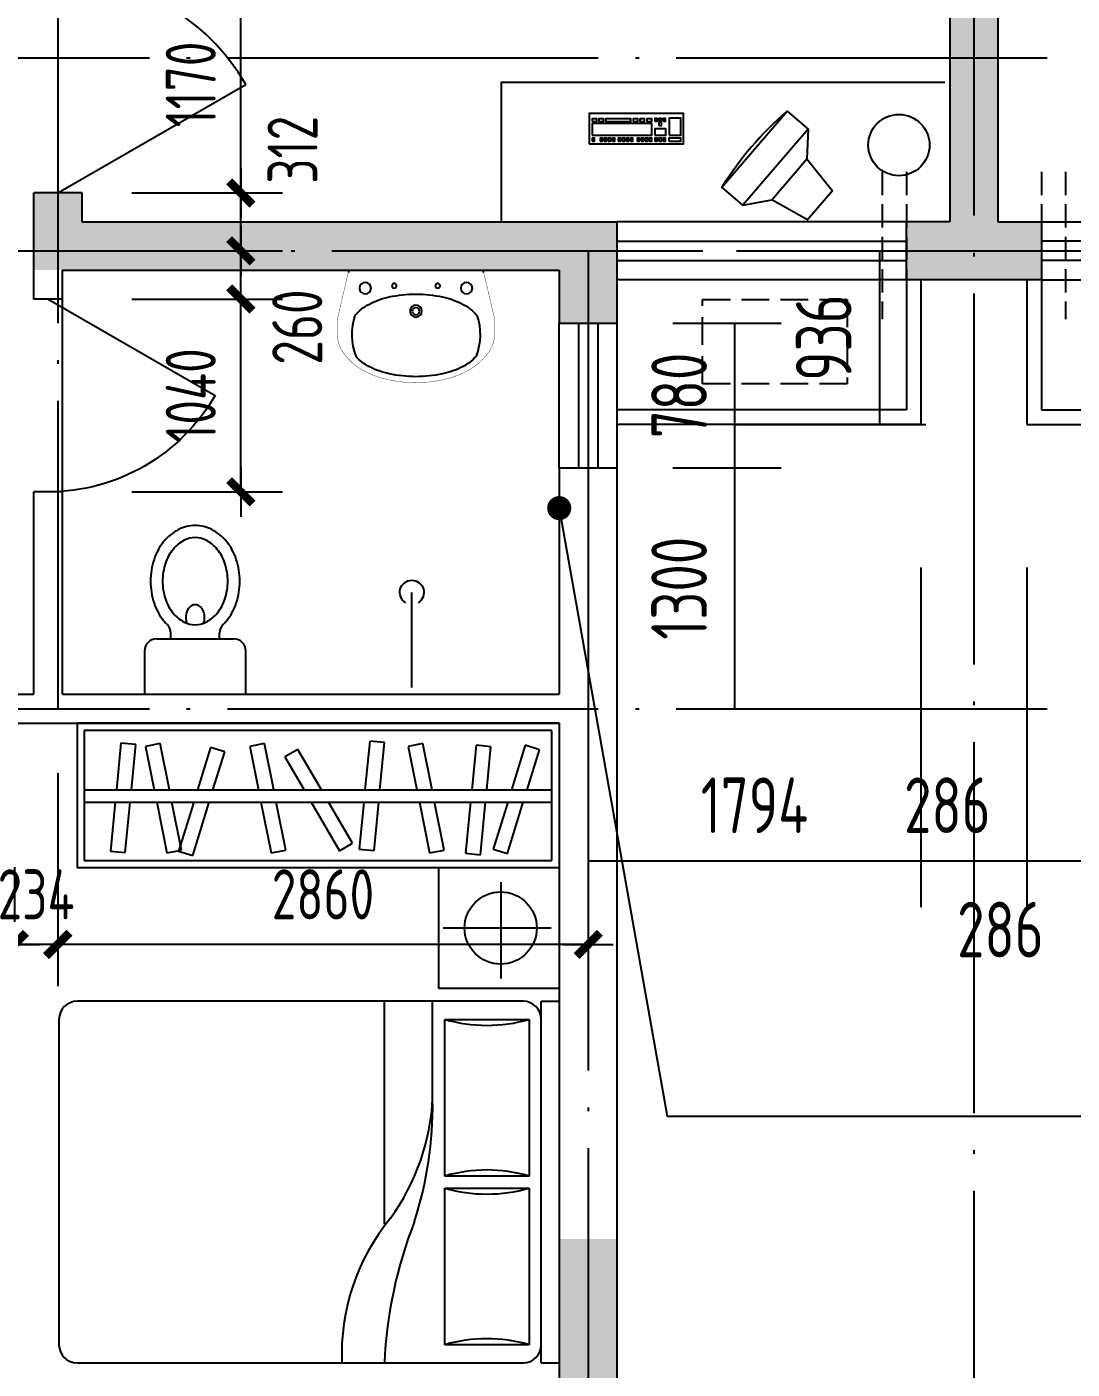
# Model space of a CAD drawing. Extents: x -726032 to 135930, y -151624 to 587044.
# Drawn here: x -694251 to -688614, y 497191 to 504430 of the extents above; entities that cross this region are included whole.
import ezdxf
from ezdxf.enums import TextEntityAlignment as Align

# ---------------------------------------------------------------- set-up
doc = ezdxf.new("R2010")
doc.units = 0
doc.header["$LTSCALE"] = 1000
doc.header["$MEASUREMENT"] = 0
doc.linetypes.add('DASH', pattern=[0.35, 0.25, -0.1])
doc.linetypes.add('DOTE', pattern=[2.42, 2, -0.2, 0.02, -0.2])
doc.layers.get('0').update_dxf_attribs({"linetype": 'CONTINUOUS'})
doc.layers.get('DEFPOINTS').update_dxf_attribs({"color": 1, "linetype": 'CONTINUOUS'})
for name, color, linetype in [('COLUMN', 170, 'CONTINUOUS'), ('DOTE', 8, 'DOTE'), ('GROUND', 45, 'CONTINUOUS'), ('LVTRY', 6, 'CONTINUOUS'), ('PUB_DIM', 245, 'CONTINUOUS'), ('ROOF', 4, 'CONTINUOUS'), ('WALL', 255, 'CONTINUOUS'), ('WINDOW', 155, 'CONTINUOUS'), ('WINDOW_TEXT', 7, 'CONTINUOUS'), ('家具', 252, 'CONTINUOUS'), ('引线', 213, 'CONTINUOUS'), ('空调', 245, 'CONTINUOUS')]:
    doc.layers.add(name, color=color, linetype=linetype)
doc.styles.add('DIM_FONT', font='isocp.shx', dxfattribs={"width": 0.8})
doc.styles.add('SIMPLEX', font='SIMPLEX.SHX')
doc.dimstyles.new('DIMA', dxfattribs={"dimtxt": 300, "dimasz": 1, "dimexe": 250, "dimexo": 300, "dimgap": 150, "dimtad": 1, "dimdec": 0, "dimzin": 0, "dimdsep": 46, "dimtxsty": 'DIM_FONT', "dimcen": 0.09, "dimse1": 1, "dimclrt": 142, "dimadec": 0, "dimazin": 0, "dimtfac": 1, "dimtdec": 0, "dimtix": 1, "dimtmove": 2, "dimatfit": 3, "dimfxl": 1, "dimtolj": 1, "dimtzin": 0, "dimarcsym": 0})
doc.dimstyles.new('DIMB', dxfattribs={"dimtxt": 300, "dimasz": 1, "dimexe": 250, "dimexo": 300, "dimgap": 150, "dimtad": 1, "dimdec": 0, "dimzin": 0, "dimdsep": 46, "dimtxsty": 'DIM_FONT', "dimcen": 0.09, "dimse2": 1, "dimclrt": 142, "dimadec": 0, "dimazin": 0, "dimtfac": 1, "dimtdec": 0, "dimtix": 1, "dimtmove": 2, "dimatfit": 3, "dimfxl": 1, "dimtolj": 1, "dimtzin": 0, "dimarcsym": 0})
doc.dimstyles.new('DIMN', dxfattribs={"dimtxt": 300, "dimasz": 1, "dimexe": 250, "dimexo": 300, "dimgap": 150, "dimtad": 1, "dimdec": 0, "dimzin": 0, "dimdsep": 46, "dimtxsty": 'DIM_FONT', "dimcen": 0.09, "dimclrt": 142, "dimadec": 0, "dimazin": 0, "dimtfac": 1, "dimtdec": 0, "dimtix": 1, "dimtmove": 2, "dimatfit": 3, "dimfxl": 1, "dimtolj": 1, "dimtzin": 0, "dimarcsym": 0})

# ---------------------------------------------------------------- blocks, each defined once
blk = doc.blocks.new('*D2269')
at = {"layer": 'DEFPOINTS', "color": 0, "transparency": 16777216}
for p in [(-689143.9, 501813.5), (-688857.9, 501813.5), (-688857.9, 499932)]:
    blk.add_point(p, dxfattribs=at)
at = {"layer": 'PUB_DIM', "color": 0, "lineweight": -2, "transparency": 16777216}
for p, q in [((-688857.9, 501513.5), (-688857.9, 499682)), ((-689144.9, 499932), (-689145.9, 499932)), ((-689143.9, 499932), (-688857.9, 499932)), ((-688856.9, 499932), (-688855.9, 499932))]:
    blk.add_line(p, q, dxfattribs=at)
at = {"layer": 'PUB_DIM', "color": 0, "transparency": 16777216}
for points in [[(-689144.9, 499932.2), (-689144.9, 499931.9), (-689143.9, 499932)], [(-688856.9, 499932.2), (-688856.9, 499931.9), (-688857.9, 499932)]]:
    blk.add_solid(points, dxfattribs=at)
at = {"layer": 'PUB_DIM', "color": 142, "transparency": 16777216, "insert": (-689000.9, 499561.5), "char_height": 300, "attachment_point": 5, "style": 'DIM_FONT'}
blk.add_mtext('\\A1;286', dxfattribs=at)
blk = doc.blocks.new('*D1036')
at = {"layer": 'DEFPOINTS', "color": 0, "transparency": 16777216}
for p in [(-688857.9, 501813.5), (-687063.9, 501813.5), (-687063.9, 499932)]:
    blk.add_point(p, dxfattribs=at)
at = {"layer": 'PUB_DIM', "color": 0, "lineweight": -2, "transparency": 16777216}
for p, q in [((-688857.9, 501513.5), (-688857.9, 499682)), ((-687063.9, 501513.5), (-687063.9, 499682)), ((-688856.9, 499932), (-687064.9, 499932))]:
    blk.add_line(p, q, dxfattribs=at)
at = {"layer": 'PUB_DIM', "color": 0, "transparency": 16777216}
for points in [[(-688856.9, 499932.2), (-688856.9, 499931.9), (-688857.9, 499932)], [(-687064.9, 499932.2), (-687064.9, 499931.9), (-687063.9, 499932)]]:
    blk.add_solid(points, dxfattribs=at)
at = {"layer": 'PUB_DIM', "color": 142, "transparency": 16777216, "insert": (-687960.9, 500232), "char_height": 300, "attachment_point": 5, "style": 'DIM_FONT'}
blk.add_mtext('\\A1;1794', dxfattribs=at)
blk = doc.blocks.new('*D3729')
at = {"layer": 'DEFPOINTS', "color": 0, "transparency": 16777216}
for p in [(-689429.9, 501813.5), (-689143.9, 501813.5), (-689143.9, 499932)]:
    blk.add_point(p, dxfattribs=at)
at = {"layer": 'PUB_DIM', "color": 0, "lineweight": -2, "transparency": 16777216}
for p, q in [((-689429.9, 501513.5), (-689429.9, 499682)), ((-689430.9, 499932), (-689431.9, 499932)), ((-689429.9, 499932), (-689143.9, 499932)), ((-689142.9, 499932), (-689141.9, 499932))]:
    blk.add_line(p, q, dxfattribs=at)
at = {"layer": 'PUB_DIM', "color": 0, "transparency": 16777216}
for points in [[(-689430.9, 499932.2), (-689430.9, 499931.9), (-689429.9, 499932)], [(-689142.9, 499932.2), (-689142.9, 499931.9), (-689143.9, 499932)]]:
    blk.add_solid(points, dxfattribs=at)
at = {"layer": 'PUB_DIM', "color": 142, "transparency": 16777216, "insert": (-689286.9, 500232.1), "char_height": 300, "attachment_point": 5, "style": 'DIM_FONT'}
blk.add_mtext('\\A1;286', dxfattribs=at)
blk = doc.blocks.new('_DBLK')
blk.add_line((-0.5, 0), (0, -0.866))
blk.add_arc((-0.5, 0), 1, 300, 0)
at = {"layer": 'WINDOW_TEXT', "style": 'SIMPLEX', "flags": 9}
blk.add_attdef('A', text='', height=1, dxfattribs=at).set_placement((0, 1.5), align=Align.MIDDLE)
blk = doc.blocks.new('_DIMX')
blk.add_line((-150, 0), (150, 0))
at = {"const_width": 50}
blk.add_lwpolyline([(-70, -70), (70, 70)], dxfattribs=at)
blk = doc.blocks.new('*D2271')
at = {"layer": 'DEFPOINTS', "color": 0, "transparency": 16777216}
for p in [(-693953.9, 503222.4), (-693096.7, 503222.4), (-693953.9, 502962.4)]:
    blk.add_point(p, dxfattribs=at)
at = {"layer": 'PUB_DIM', "color": 0, "lineweight": -2, "transparency": 16777216}
for p, q in [((-693683.9, 503222.4), (-692871.7, 503222.4)), ((-693096.7, 503223.3), (-693096.7, 503224.2)), ((-693096.7, 502962.4), (-693096.7, 503222.4)), ((-693096.7, 502961.5), (-693096.7, 502960.6))]:
    blk.add_line(p, q, dxfattribs=at)
at = {"layer": 'PUB_DIM', "color": 0, "lineweight": -2, "transparency": 16777216, "xscale": 0.9, "yscale": 0.9, "zscale": 0.9}
for p, rotation in [((-693096.7, 503222.4), 270), ((-693096.7, 502962.4), 90)]:
    blk.add_blockref('_DIMX', p, dxfattribs=dict(at, rotation=rotation))
at = {"layer": 'PUB_DIM', "color": 142, "transparency": 16777216, "insert": (-692792.5, 502811.1), "char_height": 270, "attachment_point": 5, "rotation": 90, "style": 'DIM_FONT'}
blk.add_mtext('\\A1;260', dxfattribs=at)
blk = doc.blocks.new('*D2272')
at = {"layer": 'DEFPOINTS', "color": 0, "transparency": 16777216}
for p in [(-693953.9, 503534.4), (-693096.7, 503534.4), (-693953.9, 503222.4)]:
    blk.add_point(p, dxfattribs=at)
at = {"layer": 'PUB_DIM', "color": 0, "lineweight": -2, "transparency": 16777216}
for p, q in [((-693683.9, 503534.4), (-692871.7, 503534.4)), ((-693096.7, 503223.3), (-693096.7, 503533.5))]:
    blk.add_line(p, q, dxfattribs=at)
at = {"layer": 'PUB_DIM', "color": 0, "lineweight": -2, "transparency": 16777216, "xscale": 0.9, "yscale": 0.9, "zscale": 0.9}
for p, rotation in [((-693096.7, 503534.4), 90), ((-693096.7, 503222.4), 270)]:
    blk.add_blockref('_DIMX', p, dxfattribs=dict(at, rotation=rotation))
at = {"layer": 'PUB_DIM', "color": 142, "transparency": 16777216, "insert": (-692818, 503767.3), "char_height": 270, "attachment_point": 5, "rotation": 90, "style": 'DIM_FONT'}
blk.add_mtext('\\A1;312', dxfattribs=at)
blk = doc.blocks.new('*D2273')
at = {"layer": 'DEFPOINTS', "color": 0, "transparency": 16777216}
for p in [(-693953.9, 504704.4), (-693096.7, 504704.4), (-693953.9, 503534.4)]:
    blk.add_point(p, dxfattribs=at)
at = {"layer": 'PUB_DIM', "color": 0, "lineweight": -2, "transparency": 16777216}
for p, q in [((-693683.9, 504704.4), (-692871.7, 504704.4)), ((-693096.7, 503535.3), (-693096.7, 504703.5))]:
    blk.add_line(p, q, dxfattribs=at)
at = {"layer": 'PUB_DIM', "color": 0, "lineweight": -2, "transparency": 16777216, "xscale": 0.9, "yscale": 0.9, "zscale": 0.9}
for p, rotation in [((-693096.7, 504704.4), 90), ((-693096.7, 503534.4), 270)]:
    blk.add_blockref('_DIMX', p, dxfattribs=dict(at, rotation=rotation))
at = {"layer": 'PUB_DIM', "color": 142, "transparency": 16777216, "insert": (-693366.7, 504119.4), "char_height": 270, "attachment_point": 5, "rotation": 90, "style": 'DIM_FONT'}
blk.add_mtext('\\A1;1170', dxfattribs=at)
blk = doc.blocks.new('*D1039')
at = {"layer": 'DEFPOINTS', "color": 0, "transparency": 16777216}
for p in [(-693953.9, 502962.4), (-693096.7, 502962.4), (-693953.9, 501922.4)]:
    blk.add_point(p, dxfattribs=at)
at = {"layer": 'PUB_DIM', "color": 0, "lineweight": -2, "transparency": 16777216}
for p, q in [((-693683.9, 502962.4), (-692871.7, 502962.4)), ((-693096.7, 501923.3), (-693096.7, 502961.5)), ((-693683.9, 501922.4), (-692871.7, 501922.4))]:
    blk.add_line(p, q, dxfattribs=at)
at = {"layer": 'PUB_DIM', "color": 0, "lineweight": -2, "transparency": 16777216, "xscale": 0.9, "yscale": 0.9, "zscale": 0.9}
for p, rotation in [((-693096.7, 502962.4), 90), ((-693096.7, 501922.4), 270)]:
    blk.add_blockref('_DIMX', p, dxfattribs=dict(at, rotation=rotation))
at = {"layer": 'PUB_DIM', "color": 142, "transparency": 16777216, "insert": (-693366.7, 502442.4), "char_height": 270, "attachment_point": 5, "rotation": 90, "style": 'DIM_FONT'}
blk.add_mtext('\\A1;1040', dxfattribs=at)
blk = doc.blocks.new('M_E11')
for p, q in [((-280, -10), (-280, 0)), ((280, 0), (280, -10)), ((-250.5, -188.9), (-250.5, -185.7)), ((-247.8, -182.8), (-250.2, -184.9))]:
    blk.add_line(p, q)
at = {"const_width": 1.5}
for points in [[(-280, 0), (280, 0)], [(-325.7, -199.5), (-280, -5)], [(325.7, -203.7), (280, -5)]]:
    blk.add_lwpolyline(points, dxfattribs=at)
for points in [[(253, -188.3, 0.098208), (193.2, -140.8, 0.066287), (110.4, -111.4, 0.052428), (0, -99.8, 0.052428), (-110.4, -111.4, 0.066287), (-193.2, -140.8, 0.093876), (-250.8, -185.7, 0.171377)], [(-249.5, -357.7, 0.091341), (-193.2, -401.2, 0.066287), (-110.4, -430.6, 0.052428), (0, -442.2, 0.052428), (110.4, -430.6, 0.066287), (193.2, -401.2, 0.091756), (249.7, -357.5, 0.171377)]]:
    blk.add_lwpolyline(points, format="xyb")
for points in [[(-325.7, -199.5, 0.008223), (-325.7, -203.7, 0.149285)], [(-325.7, -265.7, 0.149285), (-304.4, -336.6, 0.107079), (-230.9, -407.7, 0.075625), (-131, -450.5, 0.062436), (-0.8, -467.3, 0.062436), (129.6, -451.5, 0.075625), (229.8, -409.6, 0.107079), (303.8, -339.1, 0.149285), (325.7, -268.3, 0.005205), (325.7, -265.7, 0.086596)]]:
    blk.add_lwpolyline(points, format="xyb", dxfattribs=at)
at = {"const_width": 1.5, "flags": 128}
for points in [[(-325.7, -203.7), (-325.7, -268.3)], [(325.7, -203.7), (325.7, -268.3)]]:
    blk.add_lwpolyline(points, dxfattribs=at)
at = {"flags": 128}
for points in [[(-253, -188.3, 0.172546), (-249.7, -357.5, 0.726395)], [(253, -188.3, -0.172546), (249.7, -357.5, -0.726395)]]:
    blk.add_lwpolyline(points, format="xyb", dxfattribs=at)
for centre, radius in [((-210, -75), 24), ((-210, -75), 24), ((-210, -75), 24), ((-90, -65), 10), ((90, -65), 10), ((210, -75), 24), ((0, -170), 25), ((0, -170), 15)]:
    blk.add_circle(centre, radius)
blk.add_arc((-249.5, -185.7), 1, 131.3224, 180)
at = {"width": 0.8, "flags": 9}
for tag in ['XSIZE', 'YSIZE']:
    blk.add_attdef(tag, (0, 0), '', height=0.5, dxfattribs=at)
blk = doc.blocks.new('_LV10')
blk.add_line((0, -37), (0, -432))
blk.add_arc((0, -432), 50, 121.0332, 58.9668)
blk = doc.blocks.new('_LV5')
for p, q in [((210.1, 0), (-210.1, 0)), ((-210.1, 0), (-210.1, -180)), ((210.1, -180), (210.1, 0)), ((160.1, -230), (-160.1, -230)), ((-101.4, -230), (-101.4, -254.3)), ((101.4, -230), (101.4, -254.1))]:
    blk.add_line(p, q)
blk.add_lwpolyline([(-135.1, -469.4, 0.080312), (-123, -544.2, 0.089014), (-91.8, -601.5, 0.104918), (-45.6, -639.3, 0.119812), (0.1, -650.4, 0.119812), (45.8, -639.3, 0.104918), (92, -601.5, 0.089014), (123.2, -544.2, 0.080312), (135.3, -469.4, 0.080312), (123.2, -394.6, 0.089014), (92, -337.3, 0.104918), (45.8, -299.5, 0.119812), (0.1, -288.4, 0.119812), (-45.6, -299.5, 0.104918), (-91.8, -337.3, 0.089014), (-123, -394.6, 0.080312)], format="xyb", close=True)
for points in [[(-38.7, -318.5, 0.073567), (-35.6, -339.5, 0.084454), (-27.4, -356, 0.10642), (-14.1, -367.8, 0.129709), (0, -371.5, 0.129709), (14.1, -367.8, 0.10642), (27.4, -356, 0.084454), (35.6, -339.5, 0.073567), (38.7, -318.5, 0.073567), (35.6, -297.5, 0.014016), (34.7, -294.6, 0.10642)], [(-34.7, -294.7, 0.013578), (-35.6, -297.5, 0.073567), (-38.7, -318.5, 0.073567)]]:
    blk.add_lwpolyline(points, format="xyb")
for centre, radius, start, end in [((-160.1, -180), 50, 180, 270), ((160.1, -180), 50, 270, 0), ((-151.4, -254.3), 50, 314.8144, 0), ((151.4, -254.1), 50, 180, 225.2555), ((52.2, -452.8), 234.6, 141.2863, 161.6333), ((20.4, -427.3), 193.8, 134.8144, 141.2863), ((-20.2, -427.3), 193.8, 38.7137, 45.2555), ((-52, -452.8), 234.6, 18.3667, 38.7137), ((102.3, -469.4), 287.4, 161.6333, 180), ((-102.1, -469.4), 287.4, 0, 18.3667), ((102.3, -469.4), 287.4, 180, 198.3667), ((-102.1, -469.4), 287.4, 341.6333, 0), ((52.2, -486), 234.6, 198.3667, 218.7137), ((-52, -486), 234.6, 321.2863, 341.6333), ((20.4, -511.6), 193.8, 218.7137, 242.6714), ((-20.2, -511.6), 193.8, 297.3286, 321.2863), ((0.1, -550.8), 149.6, 242.6714, 270), ((0.1, -550.8), 149.6, 270, 297.3286)]:
    blk.add_arc(centre, radius, start, end)
blk = doc.blocks.new('_WBLK')
for p, q in [((-0.5, 0.5), (0.5, 0.5)), ((0.5, 0.1667), (-0.5, 0.1667)), ((0.5, -0.1667), (-0.5, -0.1667)), ((-0.5, -0.5), (0.5, -0.5))]:
    blk.add_line(p, q)
at = {"layer": 'WINDOW_TEXT', "style": 'SIMPLEX', "flags": 9}
blk.add_attdef('A', text='', height=1, dxfattribs=at).set_placement((0, 1.5), align=Align.MIDDLE)
blk = doc.blocks.new('*D2280')
at = {"layer": 'DEFPOINTS', "color": 0, "transparency": 16777216}
for p in [(-694083.9, 500674.4), (-691223.9, 500674.4), (-694083.9, 499481.5)]:
    blk.add_point(p, dxfattribs=at)
at = {"layer": 'PUB_DIM', "color": 0, "lineweight": -2, "transparency": 16777216}
for p, q in [((-694083.9, 500404.4), (-694083.9, 499256.5)), ((-691224.8, 499481.5), (-694083, 499481.5))]:
    blk.add_line(p, q, dxfattribs=at)
at = {"layer": 'PUB_DIM', "color": 0, "lineweight": -2, "transparency": 16777216, "xscale": 0.9, "yscale": 0.9, "zscale": 0.9, "rotation": 180}
blk.add_blockref('_DIMX', (-694083.9, 499481.5), dxfattribs=at)
at = {"layer": 'PUB_DIM', "color": 0, "lineweight": -2, "transparency": 16777216, "xscale": 0.9, "yscale": 0.9, "zscale": 0.9}
blk.add_blockref('_DIMX', (-691223.9, 499481.5), dxfattribs=at)
at = {"layer": 'PUB_DIM', "color": 142, "transparency": 16777216, "insert": (-692653.9, 499751.6), "char_height": 270, "attachment_point": 5, "style": 'DIM_FONT'}
blk.add_mtext('\\A1;2860', dxfattribs=at)
blk = doc.blocks.new('*D2281')
at = {"layer": 'DEFPOINTS', "color": 0, "transparency": 16777216}
for p in [(-694317.9, 500674.4), (-694083.9, 500674.4), (-694317.9, 499481.5)]:
    blk.add_point(p, dxfattribs=at)
at = {"layer": 'PUB_DIM', "color": 0, "lineweight": -2, "transparency": 16777216}
for p, q in [((-694317.9, 500404.4), (-694317.9, 499256.5)), ((-694318.8, 499481.5), (-694319.7, 499481.5)), ((-694083.9, 499481.5), (-694317.9, 499481.5)), ((-694083, 499481.5), (-694082.1, 499481.5))]:
    blk.add_line(p, q, dxfattribs=at)
at = {"layer": 'PUB_DIM', "color": 0, "lineweight": -2, "transparency": 16777216, "xscale": 0.9, "yscale": 0.9, "zscale": 0.9}
blk.add_blockref('_DIMX', (-694317.9, 499481.5), dxfattribs=at)
at = {"layer": 'PUB_DIM', "color": 0, "lineweight": -2, "transparency": 16777216, "xscale": 0.9, "yscale": 0.9, "zscale": 0.9, "rotation": 180}
blk.add_blockref('_DIMX', (-694083.9, 499481.5), dxfattribs=at)
at = {"layer": 'PUB_DIM', "color": 142, "transparency": 16777216, "insert": (-694200.9, 499751.6), "char_height": 270, "attachment_point": 5, "style": 'DIM_FONT'}
blk.add_mtext('\\A1;234', dxfattribs=at)
blk = doc.blocks.new('*D2282')
at = {"layer": 'DEFPOINTS', "color": 0, "transparency": 16777216}
for p in [(-695487.9, 500674.4), (-694317.9, 500674.4), (-695487.9, 499481.5)]:
    blk.add_point(p, dxfattribs=at)
at = {"layer": 'PUB_DIM', "color": 0, "lineweight": -2, "transparency": 16777216}
for p, q in [((-695487.9, 500404.4), (-695487.9, 499256.5)), ((-694318.8, 499481.5), (-695487, 499481.5))]:
    blk.add_line(p, q, dxfattribs=at)
at = {"layer": 'PUB_DIM', "color": 0, "lineweight": -2, "transparency": 16777216, "xscale": 0.9, "yscale": 0.9, "zscale": 0.9, "rotation": 180}
blk.add_blockref('_DIMX', (-695487.9, 499481.5), dxfattribs=at)
at = {"layer": 'PUB_DIM', "color": 0, "lineweight": -2, "transparency": 16777216, "xscale": 0.9, "yscale": 0.9, "zscale": 0.9}
blk.add_blockref('_DIMX', (-694317.9, 499481.5), dxfattribs=at)
at = {"layer": 'PUB_DIM', "color": 142, "transparency": 16777216, "insert": (-694902.9, 499751.5), "char_height": 270, "attachment_point": 5, "style": 'DIM_FONT'}
blk.add_mtext('\\A1;1170', dxfattribs=at)
blk = doc.blocks.new('*D1044')
at = {"layer": 'DEFPOINTS', "color": 0, "transparency": 16777216}
for p in [(-691223.9, 501813.5), (-689429.9, 501813.5), (-689429.9, 499932)]:
    blk.add_point(p, dxfattribs=at)
at = {"layer": 'PUB_DIM', "color": 0, "lineweight": -2, "transparency": 16777216}
for p, q in [((-691223.9, 501513.5), (-691223.9, 499682)), ((-689429.9, 501513.5), (-689429.9, 499682)), ((-691222.9, 499932), (-689430.9, 499932))]:
    blk.add_line(p, q, dxfattribs=at)
at = {"layer": 'PUB_DIM', "color": 0, "transparency": 16777216}
for points in [[(-691222.9, 499932.2), (-691222.9, 499931.9), (-691223.9, 499932)], [(-689430.9, 499932.2), (-689430.9, 499931.9), (-689429.9, 499932)]]:
    blk.add_solid(points, dxfattribs=at)
at = {"layer": 'PUB_DIM', "color": 142, "transparency": 16777216, "insert": (-690326.9, 500232), "char_height": 300, "attachment_point": 5, "style": 'DIM_FONT'}
blk.add_mtext('\\A1;1794', dxfattribs=at)
blk = doc.blocks.new('*D2284')
at = {"layer": 'DEFPOINTS', "color": 0, "transparency": 16777216}
for p in [(-691067.9, 502052.4), (-690433.3, 502052.4), (-691067.9, 500752.4)]:
    blk.add_point(p, dxfattribs=at)
at = {"layer": 'PUB_DIM', "color": 0, "lineweight": -2, "transparency": 16777216}
for p, q in [((-690767.9, 502052.4), (-690183.3, 502052.4)), ((-690433.3, 500753.4), (-690433.3, 502051.4))]:
    blk.add_line(p, q, dxfattribs=at)
at = {"layer": 'PUB_DIM', "color": 0, "transparency": 16777216}
for points in [[(-690433.4, 502051.4), (-690433.1, 502051.4), (-690433.3, 502052.4)], [(-690433.4, 500753.4), (-690433.1, 500753.4), (-690433.3, 500752.4)]]:
    blk.add_solid(points, dxfattribs=at)
at = {"layer": 'PUB_DIM', "color": 142, "transparency": 16777216, "insert": (-690733.3, 501402.4), "char_height": 300, "attachment_point": 5, "rotation": 90, "style": 'DIM_FONT'}
blk.add_mtext('\\A1;1300', dxfattribs=at)
blk = doc.blocks.new('*D1045')
at = {"layer": 'DEFPOINTS', "color": 0, "transparency": 16777216}
for p in [(-690723.8, 503222.4), (-690723.8, 502286.4), (-689653.6, 502286.4)]:
    blk.add_point(p, dxfattribs=at)
at = {"layer": 'PUB_DIM', "color": 0, "lineweight": -2, "transparency": 16777216}
for p, q in [((-690423.8, 503222.4), (-689403.6, 503222.4)), ((-689653.6, 503221.4), (-689653.6, 502287.4)), ((-690423.8, 502286.4), (-689403.6, 502286.4))]:
    blk.add_line(p, q, dxfattribs=at)
at = {"layer": 'PUB_DIM', "color": 0, "transparency": 16777216}
for points in [[(-689653.8, 503221.4), (-689653.4, 503221.4), (-689653.6, 503222.4)], [(-689653.8, 502287.4), (-689653.4, 502287.4), (-689653.6, 502286.4)]]:
    blk.add_solid(points, dxfattribs=at)
at = {"layer": 'PUB_DIM', "color": 142, "transparency": 16777216, "insert": (-689953.6, 502754.4), "char_height": 300, "attachment_point": 5, "rotation": 90, "style": 'DIM_FONT'}
blk.add_mtext('\\A1;936', dxfattribs=at)
blk = doc.blocks.new('*D1046')
at = {"layer": 'DEFPOINTS', "color": 0, "transparency": 16777216}
for p in [(-691067.9, 502832.4), (-690433.3, 502832.4), (-691067.9, 502052.4)]:
    blk.add_point(p, dxfattribs=at)
at = {"layer": 'PUB_DIM', "color": 0, "lineweight": -2, "transparency": 16777216}
for p, q in [((-690767.9, 502832.4), (-690183.3, 502832.4)), ((-690433.3, 502053.4), (-690433.3, 502831.4)), ((-690767.9, 502052.4), (-690183.3, 502052.4))]:
    blk.add_line(p, q, dxfattribs=at)
at = {"layer": 'PUB_DIM', "color": 0, "transparency": 16777216}
for points in [[(-690433.4, 502831.4), (-690433.1, 502831.4), (-690433.3, 502832.4)], [(-690433.4, 502053.4), (-690433.1, 502053.4), (-690433.3, 502052.4)]]:
    blk.add_solid(points, dxfattribs=at)
at = {"layer": 'PUB_DIM', "color": 142, "transparency": 16777216, "insert": (-690733.3, 502442.4), "char_height": 300, "attachment_point": 5, "rotation": 90, "style": 'DIM_FONT'}
blk.add_mtext('\\A1;780', dxfattribs=at)

msp = doc.modelspace()

# ---------------------------------------------------------------- linework, layer by layer
at = {"layer": 'COLUMN'}
for points in [[(-689273.9, 504782.4), (-689273.9, 503378.4), (-689013.9, 504782.4), (-689013.9, 503378.4)], [(-693953.9, 503534.4), (-694213.9, 503534.4), (-693953.9, 503378.4), (-694213.9, 503118.4)], [(-694213.9, 503118.4), (-693953.9, 503378.4), (-691379.9, 503118.4), (-691067.9, 503378.4)], [(-691379.9, 503118.4), (-691379.9, 502832.4), (-691067.9, 503378.4), (-691067.9, 502832.4)], [(-689507.9, 503378.4), (-689507.9, 503066.4), (-688779.9, 503378.4), (-688779.9, 503066.4)], [(-691379.9, 497892.4), (-691379.9, 495578.4), (-691067.9, 497892.4), (-691067.9, 495266.4)]]:
    msp.add_solid(points, dxfattribs=at)
at = {"layer": 'DOTE'}
for p, q in [((-689143.9, 522352), (-689143.9, 491880.4)), ((-694083.9, 507252.4), (-694083.9, 500752.4)), ((-712529.2, 504262.4), (-642897.4, 504262.4)), ((-711965.6, 503222.4), (-642897.4, 503222.4)), ((-691223.9, 503222.4), (-691223.9, 491880.4)), ((-712529.2, 500752.4), (-642897.4, 500752.4))]:
    msp.add_line(p, q, dxfattribs=at)
at = {"layer": 'GROUND'}
msp.add_line((-694057.9, 501922.4), (-694057.9, 502962.4), dxfattribs=at)
at = {"layer": 'ROOF'}
for p, q in [((-689507.9, 503066.4), (-689507.9, 502364.4)), ((-689429.9, 503066.4), (-689429.9, 502286.4)), ((-688857.9, 503066.4), (-688857.9, 502286.4)), ((-688779.9, 503066.4), (-688779.9, 502364.4)), ((-689507.9, 502364.4), (-691067.9, 502364.4)), ((-688779.9, 502364.4), (-687219.9, 502364.4)), ((-689429.9, 502286.4), (-691067.9, 502286.4)), ((-688857.9, 502286.4), (-687219.9, 502286.4))]:
    msp.add_line(p, q, dxfattribs=at)
at = {"layer": 'WALL'}
for p, q in [((-689273.9, 507122.4), (-689273.9, 503378.4)), ((-689013.9, 507122.4), (-689013.9, 503378.4)), ((-693953.9, 503534.4), (-694213.9, 503534.4)), ((-694213.9, 502962.4), (-694213.9, 503534.4)), ((-693953.9, 503534.4), (-693953.9, 503378.4)), ((-693953.9, 503378.4), (-691067.9, 503378.4)), ((-691067.9, 502832.4), (-691067.9, 503378.4)), ((-689273.9, 503378.4), (-689507.9, 503378.4)), ((-689507.9, 503066.4), (-689507.9, 503378.4)), ((-689013.9, 503378.4), (-688779.9, 503378.4)), ((-688779.9, 503378.4), (-688779.9, 503066.4)), ((-694057.9, 503118.4), (-691379.9, 503118.4)), ((-694057.9, 502962.4), (-694057.9, 503118.4)), ((-691379.9, 503118.4), (-691379.9, 502832.4)), ((-688779.9, 503066.4), (-689507.9, 503066.4)), ((-694057.9, 502962.4), (-694213.9, 502962.4)), ((-691379.9, 502832.4), (-691067.9, 502832.4)), ((-691379.9, 502052.4), (-691067.9, 502052.4)), ((-691379.9, 502052.4), (-691379.9, 500830.4)), ((-691067.9, 495266.4), (-691067.9, 502052.4)), ((-694213.9, 500830.4), (-694213.9, 501922.4)), ((-694057.9, 501922.4), (-694213.9, 501922.4)), ((-694057.9, 500830.4), (-694057.9, 501922.4)), ((-694317.9, 500830.4), (-694213.9, 500830.4)), ((-694057.9, 500830.4), (-691379.9, 500830.4)), ((-694317.9, 500674.4), (-691379.9, 500674.4)), ((-691379.9, 500674.4), (-691379.9, 495578.4))]:
    msp.add_line(p, q, dxfattribs=at)
at = {"layer": '家具'}
for p, q in [((-691693.7, 504131.6), (-691693.7, 503378.4)), ((-691693.7, 504131.6), (-689299.9, 504131.6)), ((-690037.8, 503878.6), (-690045.3, 503718.3)), ((-690389.4, 503468.2), (-690233.8, 503498.2)), ((-691379.9, 500674.4), (-693979.9, 500674.4)), ((-693979.9, 500674.4), (-693979.9, 499894.4)), ((-691418.9, 500635.4), (-693940.9, 500635.4)), ((-693940.9, 500635.4), (-693940.9, 499933.4)), ((-691418.9, 499933.4), (-691418.9, 500635.4)), ((-691379.9, 500674.4), (-691379.9, 499244.4)), ((-693743.3, 500566.9), (-693767.8, 500314.4)), ((-693663.5, 500559.2), (-693743.3, 500566.9)), ((-693687.1, 500314.4), (-693663.5, 500559.2)), ((-693531.5, 500564.5), (-693610.2, 500548.8)), ((-693610.2, 500548.8), (-693563.4, 500314.4)), ((-693481.5, 500314.4), (-693531.5, 500564.5)), ((-693260.5, 500543.9), (-693331, 500314.4)), ((-693183.8, 500520.3), (-693260.5, 500543.9)), ((-692969.6, 500564.5), (-693048.4, 500548.8)), ((-693048.4, 500548.8), (-693001.5, 500314.4)), ((-692919.7, 500314.4), (-692969.6, 500564.5)), ((-692401.8, 500578.4), (-692427.3, 500314.4)), ((-692321.9, 500570.7), (-692401.8, 500578.4)), ((-692346.7, 500314.4), (-692321.9, 500570.7)), ((-692115.1, 500564.5), (-692193.8, 500548.8)), ((-692193.8, 500548.8), (-692146.9, 500314.4)), ((-692065.1, 500314.4), (-692115.1, 500564.5)), ((-691828.5, 500555.5), (-691851.8, 500314.4)), ((-691748.6, 500547.7), (-691828.5, 500555.5)), ((-691771.1, 500314.4), (-691748.6, 500547.7)), ((-691563.5, 500555.4), (-691637.6, 500314.4)), ((-691486.8, 500531.8), (-691563.5, 500555.4)), ((-693247.1, 500314.4), (-693183.8, 500520.3)), ((-692789.7, 500533), (-692859, 500492.6)), ((-692859, 500492.6), (-692755.1, 500314.4)), ((-692662.2, 500314.4), (-692789.7, 500533)), ((-691553.6, 500314.4), (-691486.8, 500531.8)), ((-693940.9, 500314.4), (-691418.9, 500314.4)), ((-693940.9, 500249.4), (-691418.9, 500249.4)), ((-693774, 500249.4), (-693799.7, 499984.5)), ((-693719.8, 499976.8), (-693693.4, 500249.4)), ((-693550.4, 500249.4), (-693495.5, 499975)), ((-693416.8, 499990.7), (-693468.5, 500249.4)), ((-693351, 500249.4), (-693432.5, 499984.6)), ((-693355.7, 499961), (-693267.1, 500249.4)), ((-692988.5, 500249.4), (-692933.7, 499975)), ((-692855, 499990.7), (-692906.7, 500249.4)), ((-692717.3, 500249.4), (-692564.3, 499987)), ((-692494.9, 500027.5), (-692624.4, 500249.4)), ((-692433.6, 500249.4), (-692458.1, 499996)), ((-692378.2, 499988.2), (-692353, 500249.4)), ((-692133.9, 500249.4), (-692079.1, 499975)), ((-692000.4, 499990.7), (-692052.1, 500249.4)), ((-691858.1, 500249.4), (-691884.8, 499973)), ((-691804.9, 499965.3), (-691777.4, 500249.4)), ((-691657.6, 500249.4), (-691735.5, 499996.1)), ((-691658.7, 499972.5), (-691573.6, 500249.4)), ((-693799.7, 499984.5), (-693719.8, 499976.8)), ((-693495.5, 499975), (-693416.8, 499990.7)), ((-693432.5, 499984.6), (-693355.7, 499961)), ((-692933.7, 499975), (-692855, 499990.7)), ((-692564.3, 499987), (-692494.9, 500027.5)), ((-692458.1, 499996), (-692378.2, 499988.2)), ((-692079.1, 499975), (-692000.4, 499990.7)), ((-691884.8, 499973), (-691804.9, 499965.3)), ((-691735.5, 499996.1), (-691658.7, 499972.5)), ((-691379.9, 499894.4), (-693979.9, 499894.4)), ((-693940.9, 499933.4), (-691418.9, 499933.4)), ((-692029.9, 499244.4), (-692029.9, 499894.4)), ((-691695.6, 499817.1), (-691695.6, 499297.1)), ((-691422.6, 499570.1), (-692006.2, 499570.1)), ((-691379.9, 499244.4), (-692029.9, 499244.4)), ((-691574.9, 499175), (-693979.9, 499175)), ((-692322.4, 497972.5), (-692322.4, 499175)), ((-692062.4, 498638.7), (-692062.4, 499175)), ((-691477.4, 497225), (-691477.4, 499175)), ((-691477.4, 499175), (-691379.9, 499175)), ((-691379.9, 499175), (-691379.9, 497225)), ((-694077.4, 499077.5), (-694077.4, 497322.5)), ((-691997.4, 498232.5), (-691997.4, 499077.5)), ((-691997.4, 499077.5), (-691542.4, 499077.5)), ((-691542.4, 499077.5), (-691542.4, 498232.5)), ((-691542.4, 498232.5), (-691997.4, 498232.5)), ((-691997.4, 498167.5), (-691542.4, 498167.5)), ((-691997.4, 497322.5), (-691997.4, 498167.5)), ((-691542.4, 498167.5), (-691542.4, 497322.5)), ((-691542.4, 497322.5), (-691997.4, 497322.5)), ((-693979.9, 497225), (-691574.9, 497225)), ((-691477.4, 497225), (-691379.9, 497225))]:
    msp.add_line(p, q, dxfattribs=at)
for points in [[(-691219.2, 503799.3), (-690710, 503799.3), (-690710, 503963.3), (-691219.2, 503963.3)], [(-690037.8, 503878.6), (-690389.4, 503468.2), (-690502.9, 503565.5), (-690151.4, 503975.9)], [(-691202.2, 503919.4), (-691177.8, 503919.4), (-691177.8, 503934.9), (-691202.2, 503934.9)], [(-691202.2, 503846.3), (-690880.3, 503846.3), (-690880.3, 503909.4), (-691202.2, 503909.4)], [(-691167.1, 503919.4), (-691140.9, 503919.4), (-691140.9, 503934.9), (-691167.1, 503934.9)], [(-691130.2, 503919.4), (-690993.3, 503919.4), (-690993.3, 503934.9), (-691130.2, 503934.9)], [(-690980.7, 503919.4), (-690956.4, 503919.4), (-690956.4, 503934.9), (-690980.7, 503934.9)], [(-690945.7, 503919.4), (-690919.5, 503919.4), (-690919.5, 503934.9), (-690945.7, 503934.9)], [(-690906.9, 503919.4), (-690880.7, 503919.4), (-690880.7, 503934.9), (-690906.9, 503934.9)], [(-690864.5, 503921.2), (-690851.2, 503921.2), (-690851.2, 503936.7), (-690864.5, 503936.7)], [(-690864.5, 503846.3), (-690804.7, 503846.3), (-690804.7, 503879.9), (-690864.5, 503879.9)], [(-690842.3, 503921.2), (-690829, 503921.2), (-690829, 503936.7), (-690842.3, 503936.7)], [(-690842.3, 503899.1), (-690829, 503899.1), (-690829, 503914.6), (-690842.3, 503914.6)], [(-690820.2, 503921.2), (-690806.9, 503921.2), (-690806.9, 503936.7), (-690820.2, 503936.7)], [(-690786.9, 503846.3), (-690723.5, 503846.3), (-690723.5, 503937.1), (-690786.9, 503937.1)], [(-691202.2, 503814.2), (-691188.9, 503814.2), (-691188.9, 503829.7), (-691202.2, 503829.7)], [(-691159.7, 503814.2), (-691146.5, 503814.2), (-691146.5, 503829.7), (-691159.7, 503829.7)], [(-691137.6, 503814.2), (-691124.3, 503814.2), (-691124.3, 503829.7), (-691137.6, 503829.7)], [(-691115.5, 503814.2), (-691102.2, 503814.2), (-691102.2, 503829.7), (-691115.5, 503829.7)], [(-691093.3, 503814.2), (-691080, 503814.2), (-691080, 503829.7), (-691093.3, 503829.7)], [(-691061.9, 503814.2), (-691048.6, 503814.2), (-691048.6, 503829.7), (-691061.9, 503829.7)], [(-691039.8, 503814.2), (-691026.5, 503814.2), (-691026.5, 503829.7), (-691039.8, 503829.7)], [(-691017.6, 503814.2), (-691004.4, 503814.2), (-691004.4, 503829.7), (-691017.6, 503829.7)], [(-690995.5, 503814.2), (-690982.2, 503814.2), (-690982.2, 503829.7), (-690995.5, 503829.7)], [(-690960.4, 503814.2), (-690947.1, 503814.2), (-690947.1, 503829.7), (-690960.4, 503829.7)], [(-690938.3, 503814.2), (-690925, 503814.2), (-690925, 503829.7), (-690938.3, 503829.7)], [(-690916.1, 503814.2), (-690902.8, 503814.2), (-690902.8, 503829.7), (-690916.1, 503829.7)], [(-690894, 503814.2), (-690880.7, 503814.2), (-690880.7, 503829.7), (-690894, 503829.7)], [(-690864.5, 503814.2), (-690851.2, 503814.2), (-690851.2, 503829.7), (-690864.5, 503829.7)], [(-690842.3, 503814.2), (-690829, 503814.2), (-690829, 503829.7), (-690842.3, 503829.7)], [(-690820.2, 503814.2), (-690806.9, 503814.2), (-690806.9, 503829.7), (-690820.2, 503829.7)], [(-690788.8, 503814.2), (-690723.8, 503814.2), (-690723.8, 503829.7), (-690788.8, 503829.7)], [(-689906.1, 503546), (-690040.6, 503389.1), (-690233.8, 503498.2), (-690045.3, 503718.3)]]:
    msp.add_lwpolyline(points, close=True, dxfattribs=at)
for centre, radius in [((-689548.1, 503792.7), 165.1), ((-691695.6, 499570.1), 195)]:
    msp.add_circle(centre, radius, dxfattribs=at)
for centre, radius, start, end in [((-688943.5, 502585.3), 1841.8, 130.97909, 147.84932), ((-693979.9, 499077.5), 97.5, 90, 180), ((-691574.9, 499077.5), 97.5, 0, 90), ((-691769.9, 499857.5), 812.5, 253.7398, 286.2602), ((-693256, 498707.9), 1194.8, 323.95969, 357.46022), ((-694101.7, 498612.3), 2039.5, 342.19663, 0.74184), ((-691769.9, 497452.5), 812.5, 73.7398, 106.2602), ((-691769.9, 498947.5), 812.5, 253.7398, 286.2602), ((-691404.2, 497273.7), 1148.5, 140.45392, 182.43274), ((-689933.3, 497115.8), 2391.6, 158.59306, 177.38399), ((-691769.9, 496542.5), 812.5, 73.7398, 106.2602), ((-693979.9, 497322.5), 97.5, 180, 270), ((-691574.9, 497322.5), 97.5, 270, 0)]:
    msp.add_arc(centre, radius, start, end, dxfattribs=at)
at = {"layer": '引线', "const_width": 64.7}
msp.add_lwpolyline([(-691412.5, 501834.6, 1), (-691347.2, 501834.6, 1)], format="xyb", close=True, dxfattribs=at)
at = {"layer": '引线'}
msp.add_lwpolyline([(-691379.9, 501834.6), (-690797.9, 498554.5), (-687516.5, 498554.5)], dxfattribs=at)
at = {"layer": '空调', "linetype": 'DASH', "ltscale": 0.5}
for p, q in [((-689637.9, 503648.3), (-689637.9, 502854.2)), ((-689507.9, 503648.3), (-689507.9, 502854.2)), ((-688779.9, 503648.3), (-688779.9, 502854.2)), ((-688649.9, 503648.3), (-688649.9, 502854.2))]:
    msp.add_line(p, q, dxfattribs=at)
at = {"layer": '空调', "linetype": 'DASH', "ltscale": 0.6}
msp.add_lwpolyline([(-689827, 502505), (-690607, 502505), (-690607, 502960), (-689827, 502960)], close=True, dxfattribs=at)

# ---------------------------------------------------------------- block references
at = {"layer": 'LVTRY', "xscale": -1.299999999999272, "yscale": 1.30000000000291, "zscale": 1.3}
msp.add_blockref('M_E11', (-692152.5, 503118.4), dxfattribs=at)
at = {"layer": 'LVTRY', "rotation": 180}
for name, p, xscale, yscale, zscale in [('_LV5', (-693342.9, 500830.4), 1.299999999999272, 1.299999999999272, 1.299999999999272), ('_LV10', (-692174.4, 500818.8), -1.299999999999272, 1.30000000000291, 1.3)]:
    msp.add_blockref(name, p, dxfattribs=dict(at, xscale=xscale, yscale=yscale, zscale=zscale))
at = {"layer": 'WINDOW'}
for name, p, xscale, yscale, zscale, rotation in [('_DBLK', (-694083.9, 504119.4), 1170, 1170, 1170, 90), ('_DBLK', (-694135.9, 502442.4), -1040, 1040, 1040, 90), ('_WBLK', (-691223.9, 502442.4), -780, 312, 780, 270)]:
    msp.add_blockref(name, p, dxfattribs=dict(at, xscale=xscale, yscale=yscale, zscale=zscale, rotation=rotation))
at = {"layer": 'WINDOW', "yscale": 312, "zscale": 1560}
for p, xscale in [((-690287.9, 503222.4), -1560), ((-687999.9, 503222.4), 1560)]:
    msp.add_blockref('_WBLK', p, dxfattribs=dict(at, xscale=xscale))

# ---------------------------------------------------------------- texts
at = {"layer": '家具', "style": 'DIM_FONT', "oblique": -180.00002, "text_generation_flag": 4, "width": 0.8, "flags": 9}
for tag, s in [('YSIZE', '450'), ('XSIZE', '180')]:
    msp.add_attdef(tag, (-690945.7, 503934.9), s, height=0.65, rotation=90.00002, dxfattribs=at)
at = {"layer": '家具', "style": 'DIM_FONT', "width": 0.8, "flags": 9}
for tag in ['YSIZE', 'XSIZE']:
    msp.add_attdef(tag, (-689973.3, 503467.6), '420', height=0.65, rotation=139.4142, dxfattribs=at)

# ---------------------------------------------------------------- dimensions: what is measured, and where the dimension line sits
at = {"layer": 'PUB_DIM'}
for p1, p2, distance, dimstyle, picture, middle in [((-693953.9, 503534.4), (-693953.9, 504704.4), -857.1, 'DIMA', '*D2273', (-693366.7, 504119.4)), ((-693953.9, 501922.4), (-693953.9, 502962.4), -857.1, 'DIMN', '*D1039', (-693366.7, 502442.4)), ((-694317.9, 500674.4), (-695487.9, 500674.4), 1192.9, 'DIMA', '*D2282', (-694902.9, 499751.5)), ((-694083.9, 500674.4), (-694317.9, 500674.4), 1192.9, 'DIMA', '*D2281', (-694200.9, 499751.6)), ((-691223.9, 500674.4), (-694083.9, 500674.4), 1192.9, 'DIMA', '*D2280', (-692653.9, 499751.6))]:
    dim = msp.add_aligned_dim(p1=p1, p2=p2, distance=distance, dimstyle=dimstyle, override={"dimscale": 0.9, "dimblk1": '_DIMX', "dimblk2": '_DIMX', "dimsah": 1}, dxfattribs=at)
    dim.commit()
    dim.dimension.update_dxf_attribs({"geometry": picture, "text_midpoint": middle})
for base, p1, p2, picture, middle in [((-693096.7, 503534.4), (-693953.9, 503222.4), (-693953.9, 503534.4), '*D2272', (-692818, 503767.3)), ((-693096.7, 503222.4), (-693953.9, 502962.4), (-693953.9, 503222.4), '*D2271', (-692792.5, 502811.1))]:
    dim = msp.add_linear_dim(base=base, p1=p1, p2=p2, angle=90, dimstyle='DIMA', override={"dimscale": 0.9, "dimblk1": '_DIMX', "dimblk2": '_DIMX', "dimsah": 1}, dxfattribs=at)
    dim.commit()
    dim.dimension.update_dxf_attribs({"geometry": picture, "text_midpoint": middle, "dimtype": 161})
dim = msp.add_linear_dim(base=(-689653.6, 502286.4), p1=(-690723.8, 503222.4), p2=(-690723.8, 502286.4), angle=90, dimstyle='DIMN', dxfattribs=at)
dim.commit()
dim.dimension.update_dxf_attribs({"geometry": '*D1045', "text_midpoint": (-689953.6, 502754.4)})
for p1, p2, dimstyle, picture, middle in [((-691067.9, 502052.4), (-691067.9, 502832.4), 'DIMN', '*D1046', (-690733.3, 502442.4)), ((-691067.9, 500752.4), (-691067.9, 502052.4), 'DIMA', '*D2284', (-690733.3, 501402.4))]:
    dim = msp.add_aligned_dim(p1=p1, p2=p2, distance=-634.6, dimstyle=dimstyle, dxfattribs=at)
    dim.commit()
    dim.dimension.update_dxf_attribs({"geometry": picture, "text_midpoint": middle})
for base, p1, p2, dimstyle, picture, middle in [((-689429.9, 499932), (-691223.9, 501813.5), (-689429.9, 501813.5), 'DIMN', '*D1044', (-690326.9, 500232)), ((-689143.9, 499932), (-689429.9, 501813.5), (-689143.9, 501813.5), 'DIMB', '*D3729', (-689286.9, 500232.1)), ((-687063.9, 499932), (-688857.9, 501813.5), (-687063.9, 501813.5), 'DIMN', '*D1036', (-687960.9, 500232))]:
    dim = msp.add_linear_dim(base=base, p1=p1, p2=p2, dimstyle=dimstyle, dxfattribs=at)
    dim.commit()
    dim.dimension.update_dxf_attribs({"geometry": picture, "text_midpoint": middle})
dim = msp.add_linear_dim(base=(-688857.9, 499932), p1=(-689143.9, 501813.5), p2=(-688857.9, 501813.5), dimstyle='DIMA', dxfattribs=at)
dim.commit()
dim.dimension.update_dxf_attribs({"geometry": '*D2269', "text_midpoint": (-689000.9, 499561.5), "dimtype": 160})

doc.saveas('drawing.dxf')
